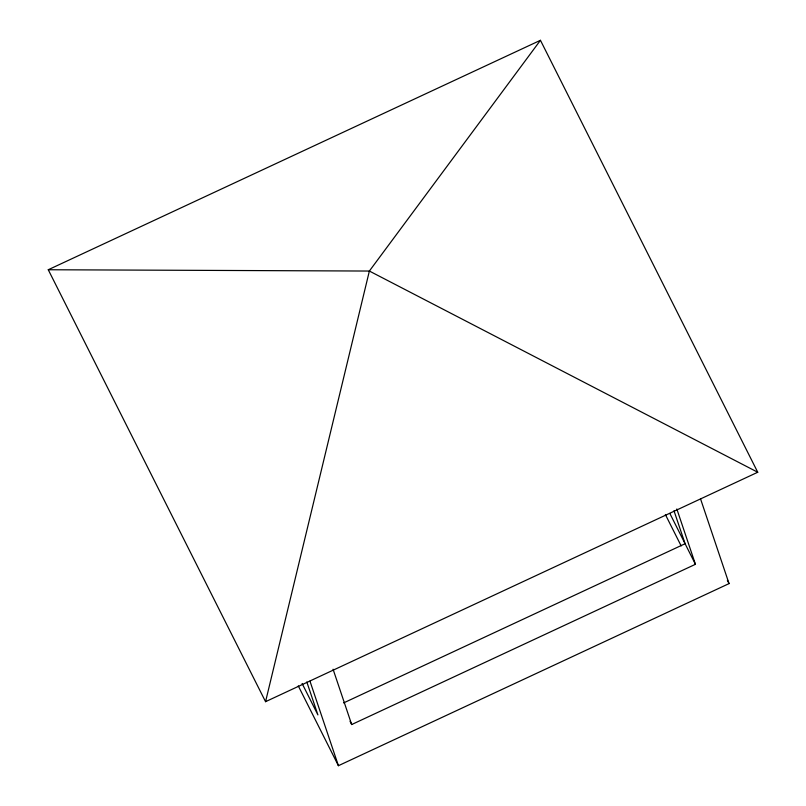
<?xml version="1.0" encoding="UTF-8"?>
<svg xmlns="http://www.w3.org/2000/svg" width="806" height="806" viewBox="0 0 806 806"><rect width="100%" height="100%" fill="white"/><g stroke="black" fill="none" stroke-linecap="round" stroke-linejoin="round"><path stroke-width="1.21" d="M265.557 701.683L369.37 271.048L540.443 40.3L757.741 472.245L265.557 701.683L48.259 269.748L540.443 40.3M343.618 702.913L685.09 543.728L673.997 510.772M350.056 721.299L351.688 724.544L695.437 564.301L676.828 508.979M298.28 685.896L338.419 765.7L729.047 583.604L700.585 499.005M48.259 269.748L369.37 271.048L757.741 472.245M727.355 580.229L729.047 583.604M669.857 513.452L695.437 564.301M665.363 514.52L681.161 545.924M302.109 683.498L317.907 714.902L306.814 681.947M333.069 669.232L351.688 724.544M309.957 681.11L338.419 765.7"/></g></svg>
